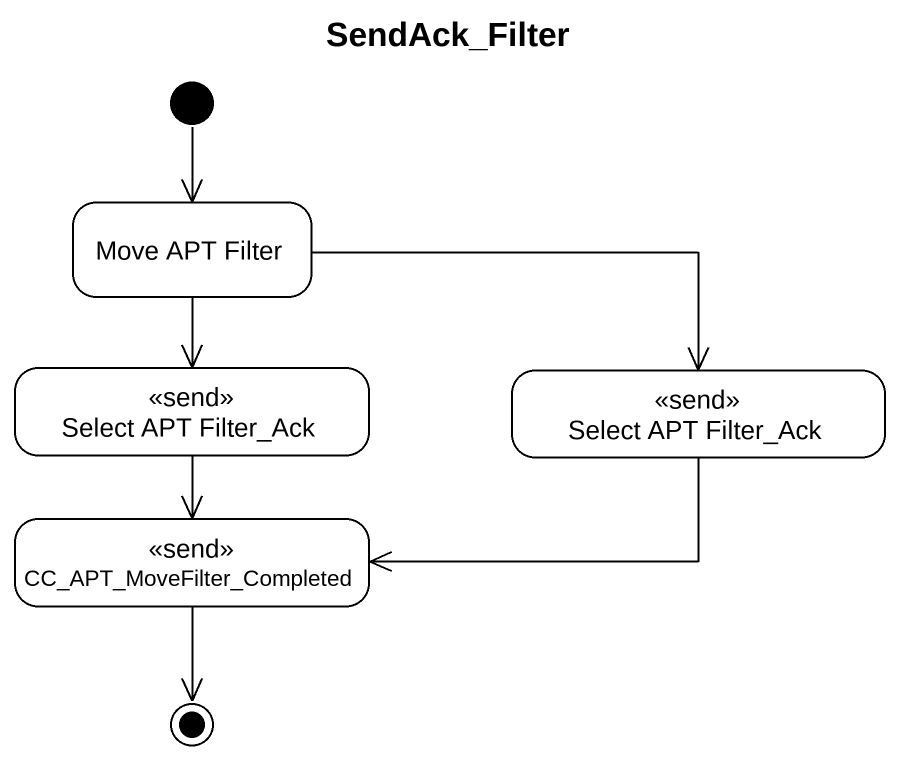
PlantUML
@startuml
title SendAck_Filter
hide empty description
state "Move APT Filter" as Move_APT_Filter
state "Select APT Filter_Ack" as Select_APT_Filter_Ack <<send>>
state "Select APT Filter_Ack" as Select_APT_Filter_Ack_2 <<send>>
state CC_APT_MoveFilter_Completed <<send>>
[*] --> Move_APT_Filter
Move_APT_Filter --> Select_APT_Filter_Ack
Move_APT_Filter -right-> Select_APT_Filter_Ack_2
Select_APT_Filter_Ack --> CC_APT_MoveFilter_Completed
Select_APT_Filter_Ack_2 -left-> CC_APT_MoveFilter_Completed
CC_APT_MoveFilter_Completed --> [*]
@enduml
